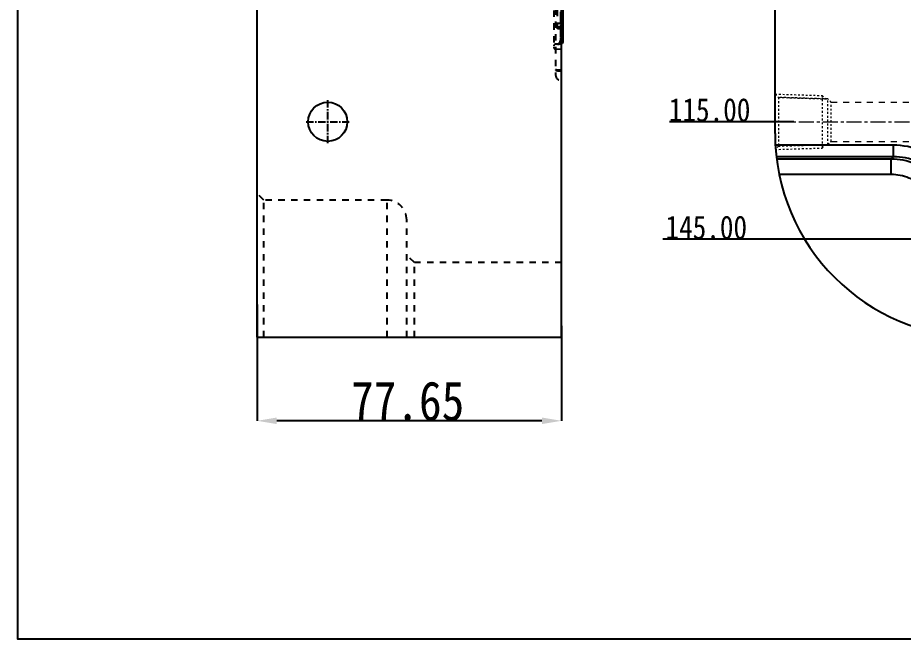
# Model space of a CAD drawing. Header units: millimetres. Extents: x -840 to 1682, y -9216 to -2117.
# Drawn here: x 104.6 to 330.6, y -6264.9 to -6106.2 of the extents above; entities that cross this region are included whole.
import ezdxf

# ---------------------------------------------------------------- set-up
doc = ezdxf.new("R2010")
doc.units = ezdxf.units.MM
doc.header["$LTSCALE"] = 16.335
doc.header["$PDMODE"] = 3
doc.header["$PDSIZE"] = 8
doc.linetypes.add('CENTER', pattern=[0.6, 0.375, -0.075, 0.075, -0.075])
doc.linetypes.add('HIDDEN', pattern=[0.2, 0.1, -0.1])
doc.layers.get('0').update_dxf_attribs({"linetype": 'CONTINUOUS'})
doc.layers.get('Defpoints').update_dxf_attribs({"linetype": 'CONTINUOUS'})
doc.layers.add('cool', color=153, linetype='HIDDEN', lineweight=9)
doc.layers.add('dim', color=82, linetype='CONTINUOUS', lineweight=9)
doc.layers.add('DEFAULT_2', color=8, linetype='HIDDEN')
doc.styles.get("Standard").update_dxf_attribs({"font": 'txt', "width": 0.85})
doc.dimstyles.new('mold', dxfattribs={"dimtxt": 10, "dimasz": 5, "dimexe": 0, "dimexo": 0, "dimgap": 0, "dimtad": 1, "dimzin": 1, "dimdsep": 46, "dimtxsty": 'Standard', "dimcen": 0, "dimclrd": 4, "dimclre": 4, "dimclrt": 6, "dimazin": 0, "dimtfac": 1, "dimtofl": 0, "dimtmove": 0, "dimatfit": 3, "dimfxl": 0, "dimarcsym": 0})

# ---------------------------------------------------------------- blocks, each defined once
blk = doc.blocks.new('*D647')
at = {"color": 4, "lineweight": -2}
for p, q in [((165.7, -6179.47), (165.7, -6209.14)), ((243.35, -6184.85), (243.35, -6209.14)), ((238.35, -6209.14), (170.7, -6209.14))]:
    blk.add_line(p, q, dxfattribs=at)
at = {"color": 4}
for points in [[(170.7, -6208.31), (170.7, -6209.98), (165.7, -6209.14)], [(238.35, -6208.31), (238.35, -6209.98), (243.35, -6209.14)]]:
    blk.add_solid(points, dxfattribs=at)
at = {"layer": 'Defpoints', "color": 0}
for p in [(165.7, -6179.47), (243.35, -6184.85), (165.7, -6209.14)]:
    blk.add_point(p, dxfattribs=at)
at = {"color": 6, "insert": (204.1, -6204.14), "char_height": 10, "attachment_point": 5}
blk.add_mtext('77.65', dxfattribs=at)
blk = doc.blocks.new('cool_jt_f12')
at = {"layer": 'cool', "ltscale": 0.3}
for p, q in [((0, 7.0785), (0.856, 6.2225)), ((0, 7.0785), (12, 6.7035)), ((0.856, 6.2225), (0.856, -6.2225)), ((13.5, 5.827375), (0.856, 6.2225)), ((0.856, 6.2225), (13.5, 5.827375)), ((12, 6.7035), (12.856, 5.8475)), ((12, 6.7035), (12, -6.7035)), ((14.327375, 5), (13.5, 5.827375)), ((13.5, -5.827375), (13.5, 5.827375)), ((14.327375, -5), (14.327375, 5)), ((0.856, -6.2225), (0, -7.0785)), ((0, -7.0785), (12, -6.7035)), ((0.856, -6.2225), (13.5, -5.827375)), ((12, -6.7035), (12.856, -5.8475)), ((13.5, -5.827375), (14.327375, -5))]:
    blk.add_line(p, q, dxfattribs=at)
blk = doc.blocks.new('7')
at = {"layer": 'cool', "ltscale": 0.932966}
for p, q in [((-1665.25, -2312.72), (-1303.91, -2312.72)), ((-1665.25, -2322.72), (-1303.91, -2322.72))]:
    blk.add_line(p, q, dxfattribs=at)
at = {"layer": 'cool', "color": 1, "linetype": 'CENTER', "ltscale": 0.621977}
blk.add_line((-1679.58, -2317.72), (-1289.58, -2317.72), dxfattribs=at)
at = {"layer": 'cool', "ltscale": 0.932966}
blk.add_blockref('cool_jt_f12', (-1679.58, -2317.72), dxfattribs=at)
blk = doc.blocks.new('*D677')
at = {"layer": 'Defpoints', "color": 0}
for p in [(492.86, -6017.78), (291.37, -6132.78), (302.69, -6132.78)]:
    blk.add_point(p, dxfattribs=at)
at = {"layer": 'dim', "color": 4, "lineweight": -2}
blk.add_line((302.69, -6132.78), (270.97, -6132.78), dxfattribs=at)
at = {"layer": 'dim', "color": 6, "insert": (281.17, -6129.78), "char_height": 6, "attachment_point": 5}
blk.add_mtext('115.00', dxfattribs=at)
blk = doc.blocks.new('*D678')
at = {"layer": 'Defpoints', "color": 0}
for p in [(492.86, -6017.78), (291.37, -6162.78), (334.06, -6162.78)]:
    blk.add_point(p, dxfattribs=at)
at = {"layer": 'dim', "color": 4, "lineweight": -2}
blk.add_line((334.06, -6162.78), (269.27, -6162.78), dxfattribs=at)
at = {"layer": 'dim', "color": 6, "insert": (280.32, -6159.78), "char_height": 6, "attachment_point": 5}
blk.add_mtext('145.00', dxfattribs=at)

msp = doc.modelspace()

# ---------------------------------------------------------------- linework, layer by layer
at = {"color": 7, "linetype": 'Continuous'}
for p, q in [((165.698, -6187.78), (165.698, -5847.78)), ((243.348, -6187.78), (243.348, -5847.78)), ((297.865, -6135.78), (297.865, -5899.78)), ((243.702, -5903.171), (243.702, -6112.384)), ((328.063, -6138.766), (297.95, -6138.766)), ((328.063, -6138.766), (328.063, -6141.737)), ((328.063, -6141.737), (298.207, -6141.737)), ((327.504, -6142.296), (298.274, -6142.296)), ((327.504, -6142.296), (328.063, -6141.737)), ((327.504, -6146.257), (327.504, -6142.296)), ((327.504, -6146.257), (298.931, -6146.257)), ((165.698, -6187.78), (243.348, -6187.78))]:
    msp.add_line(p, q, dxfattribs=at)
at = {"color": 1, "linetype": 'CENTER', "ltscale": 0.310989}
for p, q in [((183.698, -6138.28), (183.698, -6127.28)), ((178.198, -6132.78), (189.198, -6132.78))]:
    msp.add_line(p, q, dxfattribs=at)
msp.add_lwpolyline([(104.569, -5791.398), (758.094, -5791.398), (758.094, -6264.939), (104.569, -6264.939)], close=True)
msp.add_circle((183.698, -6132.78), 5)
at = {"color": 7, "linetype": 'Continuous'}
msp.add_arc((349.865, -6135.78), 52, 180, 270, dxfattribs=at)
msp.add_arc((349.865, -6135.78), 52, 180, 270, dxfattribs=at)
for points in [[(243.532, -6112.76), (243.479, -6112.807), (243.415, -6112.843), (243.348, -6112.864)], [(243.702, -6112.384), (243.702, -6112.521), (243.635, -6112.669), (243.532, -6112.76)]]:
    msp.add_open_spline(points, degree=3, dxfattribs=at)
for points, knots in [([(346.878, -6157.581), (346.878, -6155.132), (345.916, -6150.179), (341.739, -6143.907), (335.466, -6139.729), (330.513, -6138.767), (328.063, -6138.766)], [0, 0, 0, 0, 0.2500086, 0.4999555, 0.7499226, 1, 1, 1, 1]), ([(343.348, -6158.14), (343.339, -6156.081), (342.508, -6151.923), (338.986, -6146.661), (333.724, -6143.137), (329.564, -6142.306), (327.504, -6142.296)], [0, 0, 0, 0, 0.2499397, 0.4999186, 0.7499203, 1, 1, 1, 1]), ([(343.907, -6157.581), (343.914, -6155.516), (343.12, -6151.337), (339.606, -6146.04), (334.309, -6142.525), (330.128, -6141.73), (328.063, -6141.737)], [0, 0, 0, 0, 0.2499953, 0.4999552, 0.7499354, 1, 1, 1, 1]), ([(339.387, -6158.14), (339.387, -6156.593), (338.78, -6153.465), (336.142, -6149.504), (332.181, -6146.865), (329.052, -6146.257), (327.504, -6146.257)], [0, 0, 0, 0, 0.2499874, 0.499918, 0.7498717, 1, 1, 1, 1])]:
    msp.add_open_spline(points, degree=3, knots=knots, dxfattribs=at)
at = {"layer": 'DEFAULT_2', "color": 8, "linetype": 'HIDDEN'}
for p, q in [((241.875, -5901.313), (241.848, -6120.766)), ((241.39, -5901.816), (241.39, -6113.744)), ((243.225, -6112.885), (243.225, -5902.669)), ((242.348, -6109.05), (242.348, -6094.95)), ((243.099, -6106.199), (243.099, -6111.943)), ((243.702, -6106.199), (243.127, -6106.199)), ((243.501, -6106.199), (243.501, -6111.91)), ((243.348, -6107.72), (242.348, -6107.72)), ((243.348, -6108.597), (242.348, -6108.597)), ((243.348, -6109.051), (242.348, -6109.051)), ((243.099, -6111.943), (243.345, -6111.924)), ((243.344, -6111.924), (243.131, -6111.941)), ((243.501, -6111.91), (243.42, -6111.918)), ((242.51, -6112.928), (241.866, -6112.962)), ((243.348, -6114.297), (241.875, -6114.246)), ((242.976, -6112.901), (242.836, -6112.909)), ((243.225, -6112.885), (242.976, -6112.901)), ((243.151, -6112.89), (243.225, -6112.885)), ((243.23, -6112.885), (243.225, -6112.885)), ((243.23, -6112.885), (243.348, -6112.864)), ((167.349, -6152.78), (165.698, -6151.129)), ((167.348, -6187.78), (167.349, -6152.78)), ((198.848, -6152.78), (167.349, -6152.78)), ((198.848, -6187.78), (198.848, -6152.78)), ((203.848, -6187.78), (203.848, -6157.78)), ((205.847, -6168.73), (203.848, -6166.73)), ((243.348, -6168.73), (205.847, -6168.73)), ((205.848, -6187.78), (205.847, -6168.73))]:
    msp.add_line(p, q, dxfattribs=at)
for centre, radius, start, end in [((242.094, -6111.943), 1.005, 273, 0), ((242.234, -6111.937), 1.107, 341.36682, 0.6724), ((241.893, -6113.463), 0.502, 93, 180), ((241.893, -6113.744), 0.502, 180, 268), ((239.816, -6062.79), 50.21, 273.07598, 273.44827), ((240.388, -6072.858), 40.126, 273.03058, 273.48737), ((233.665, -5960.076), 153.109, 273.43154, 273.55232), ((243.199, -6112.382), 0.504, 273.0268, 287.14724), ((242.281, -6111.96), 1.057, 334.59439, 341.37144), ((243.202, -6112.385), 0.5, 311.43589, 335.77221), ((243.348, -6120.766), 1.5, 180, 270), ((243.335, -6103.692), 15.835, 267.96811, 270.04549), ((198.848, -6157.78), 5, 0, 90)]:
    msp.add_arc(centre, radius, start, end, dxfattribs=at)
for points, knots in [([(242.51, -6112.928), (242.733, -6112.916), (243.198, -6112.661), (243.344, -6112.169), (243.341, -6111.924)], [0, 0, 0, 0, 0.4777558, 1, 1, 1, 1]), ([(243.345, -6111.924), (243.357, -6111.923), (243.409, -6111.919), (243.461, -6111.914), (243.501, -6111.91)], [0, 0, 0, 0, 0.2286101, 1, 1, 1, 1]), ([(243.501, -6111.911), (243.514, -6111.967), (243.55, -6112.176), (243.539, -6112.397), (243.489, -6112.544)], [0, 0, 0, 0, 0.2711437, 1, 1, 1, 1]), ([(243.702, -6112.221), (243.702, -6112.169), (243.644, -6112.049), (243.556, -6111.96), (243.501, -6111.911)], [0, 0, 0, 0, 0.4125035, 1, 1, 1, 1]), ([(243.501, -6111.911), (243.523, -6111.932), (243.596, -6112.001), (243.663, -6112.084), (243.688, -6112.151)], [0, 0, 0, 0, 0.2968448, 1, 1, 1, 1]), ([(242.933, -6112.778), (243.029, -6112.71), (243.141, -6112.589), (243.218, -6112.45), (243.235, -6112.413)], [0, 0, 0, 0, 0.7427947, 1, 1, 1, 1]), ([(243.489, -6112.544), (243.459, -6112.632), (243.406, -6112.765), (243.284, -6112.882), (243.23, -6112.885)], [0, 0, 0, 0, 0.6320494, 1, 1, 1, 1]), ([(243.41, -6112.724), (243.418, -6112.711), (243.448, -6112.653), (243.473, -6112.592), (243.489, -6112.544)], [0, 0, 0, 0, 0.2260095, 1, 1, 1, 1]), ([(243.702, -6112.221), (243.702, -6112.285), (243.657, -6112.42), (243.55, -6112.51), (243.489, -6112.544)], [0, 0, 0, 0, 0.4748454, 1, 1, 1, 1]), ([(241.848, -6119.397), (241.848, -6119.41), (241.897, -6119.433), (241.975, -6119.451), (242.117, -6119.473), (242.385, -6119.5), (242.803, -6119.522), (243.156, -6119.528), (243.348, -6119.528)], [0, 0, 0, 0, 0.025392, 0.0838964, 0.1765655, 0.3001565, 0.6215155, 1, 1, 1, 1]), ([(241.848, -6119.527), (241.848, -6119.546), (241.884, -6119.593), (242.032, -6119.661), (242.338, -6119.727), (242.801, -6119.776), (243.156, -6119.787), (243.348, -6119.787)], [0, 0, 0, 0, 0.0374915, 0.1006492, 0.3164328, 0.63109, 1, 1, 1, 1])]:
    msp.add_open_spline(points, degree=3, knots=knots, dxfattribs=at)
for points in [[(243.42, -6111.918), (243.395, -6111.92), (243.37, -6111.922), (243.344, -6111.924)], [(243.53, -6112.081), (243.523, -6112.024), (243.513, -6111.968), (243.501, -6111.912)], [(242.51, -6112.928), (242.659, -6112.92), (242.811, -6112.865), (242.933, -6112.778)], [(243.348, -6112.814), (243.372, -6112.787), (243.392, -6112.756), (243.41, -6112.724)], [(243.657, -6112.59), (243.686, -6112.526), (243.702, -6112.454), (243.702, -6112.384)], [(243.676, -6112.345), (243.693, -6112.306), (243.702, -6112.263), (243.702, -6112.221)], [(243.688, -6112.151), (243.696, -6112.173), (243.702, -6112.197), (243.702, -6112.221)]]:
    msp.add_open_spline(points, degree=3, dxfattribs=at)

# ---------------------------------------------------------------- block references
msp.add_blockref('7', (1977.444, -3815.056))

# ---------------------------------------------------------------- dimensions: what is measured, and where the dimension line sits
dim = msp.add_linear_dim(base=(165.698, -6209.145), p1=(243.348, -6184.847), p2=(165.698, -6179.466), dimstyle='mold')
dim.commit()
dim.dimension.update_dxf_attribs({"geometry": '*D647', "text_midpoint": (204.096, -6209.145), "dimtype": 160})
at = {"layer": 'dim'}
for feature_location, offset, picture, middle in [((334.065, -6162.78), (-42.695, 0), '*D678', (280.319, -6159.78)), ((302.687, -6132.78), (-11.318, 0), '*D677', (281.169, -6129.78))]:
    dim = msp.add_ordinate_dim(feature_location=feature_location, offset=offset, dtype=0, origin=(492.865, -6017.78), dimstyle='mold', override={"dimtxt": 6, "dimasz": 2}, dxfattribs=at)
    dim.commit()
    dim.dimension.update_dxf_attribs({"geometry": picture, "text_midpoint": middle})

doc.saveas('drawing.dxf')
